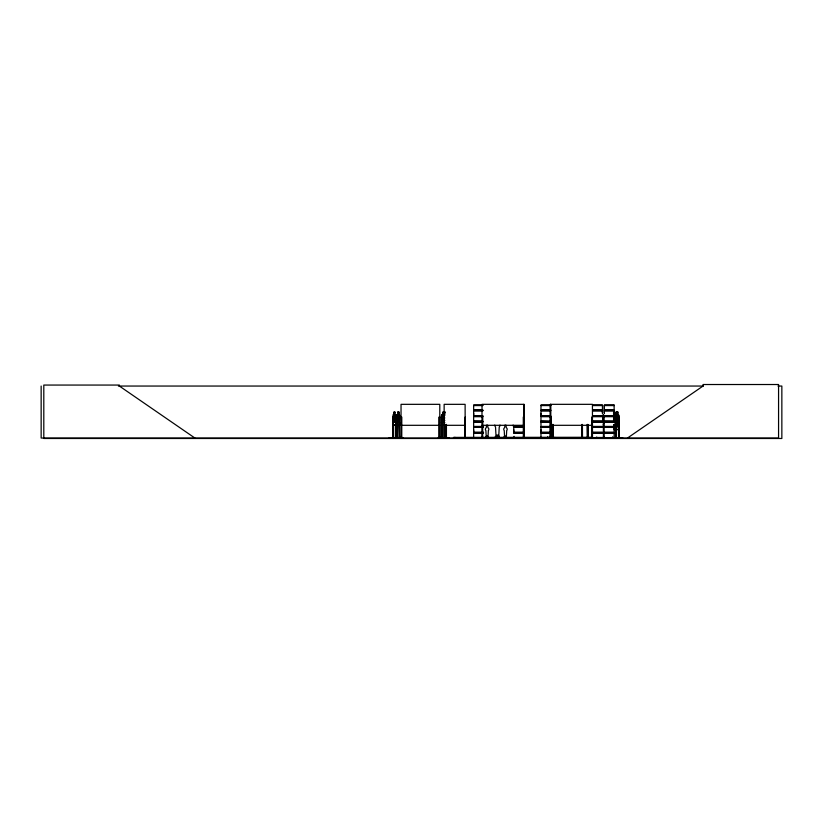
<?xml version="1.0" encoding="UTF-8"?>
<svg xmlns="http://www.w3.org/2000/svg" width="823" height="823" viewBox="0 0 823 823"><rect width="100%" height="100%" fill="white"/><g stroke="black" fill="none" stroke-linecap="round" stroke-linejoin="round"><path stroke-width="1.23" d="M483.461 432.219L473.647 432.219L473.657 429.812M482.803 415.718L473.647 415.718L473.657 413.311M523.407 432.219L513.758 432.219L513.768 429.812M550.618 432.219L540.968 432.219L540.978 429.812M550.618 415.718L540.968 415.718L540.978 413.311M602.436 410.903L602.436 413.311L602.446 410.903L592.632 410.903M614.123 429.812L614.123 427.394L604.319 427.394M520.105 438.031L527.965 437.61L513.83 437.857M527.965 437.641L513.346 438.031M554.815 437.651L554.939 437.394M399.711 422.425L399.381 424.987L399.834 415.492L398.744 414.586M395.657 424.977L396.079 415.471L395.009 414.566M399.855 422.425L399.494 424.987L397.098 424.987L396.881 415.502L397.848 414.586M473.585 421.386L482.813 421.541M473.626 438.031L473.657 433.186L483.461 433.186M497.071 435.501L497.72 435.583L497.071 435.665M592.529 421.448L602.446 421.592M592.601 437.846L602.446 437.846M604.226 421.448L614.143 421.541M618.412 424.987L618.896 422.425M618.855 422.415L618.505 424.987L615.769 424.987L615.481 422.415L616.458 427.075L617.528 427.075L618.104 425.007L617.692 412.004M618.68 427.075L618.299 429.575L618.762 427.075M389.217 437.63L403.249 437.651M392.818 438.031L393.445 414.566M396.511 437.918L396.521 437.28M615.491 424.905L615.892 422.415M618.906 438.031L618.906 437.28M619.061 437.98L619.122 417.076L618.567 417.076L618.557 438.042L619.184 437.28M399.021 414.586L397.2 424.987L396.912 422.415M615.943 437.98L615.511 414.586M399.278 420.347L398.785 422.415L397.879 422.415L397.879 414.669M438.268 437.651L449.42 437.651M444.266 437.98L444.142 417.076M618.217 420.347L617.651 422.415L616.602 422.415L616.046 420.347M615.295 420.347L614.699 422.415L613.588 422.415M544.631 437.98L556.111 438.031M584.063 437.98L579.217 437.99M584.083 437.651L579.269 437.939L590.389 437.651L585.616 437.99M397.19 414.586L396.83 438.042L396.892 437.28M603.238 424.987L604.123 422.425M399.165 437.99L399.165 424.473M399.464 437.28L399.484 438.042L398.744 412.004L397.766 412.004L397.797 414.669M615.707 429.657L615.45 415.502L616.643 414.586M615.316 420.203L615.717 419.246M473.575 437.898L483.471 437.836M481.877 437.641L482.041 404.33L523.994 404.33L524.045 438.042M550.268 404.33L550.309 438.042L550.484 404.33L592.426 404.33L592.488 438.042M595.965 437.651L596.531 437.61M441.55 438.042L441.478 415.502L442.074 414.586M442.095 414.669L441.478 415.502M616.046 415.533L616.571 412.004L617.775 412.004L617.734 414.669M615.882 420.193L616.427 416.664L617.651 416.664M485.673 438.021L488.348 437.62M486.321 437.805L485.621 438.021M488.234 437.62L488.43 436.89L487.761 438.031M495.652 438.021L496.516 438.001L495.148 438.031M496.259 438.021L494.952 438.042L495.23 437.425M499.448 438.001L498.347 438.042M506.587 437.62C505.806 438.196 508.923 437.63 503.995 438.031M504.16 437.805L504.88 438.011L504.314 438.011M506.124 437.898L506.958 438.031M513.583 438.031L514.869 438.001L513.552 437.702L514.087 436.334M516.741 438.031L518.027 438.001L517.595 437.702M516.515 438.031L517.482 437.702M608.948 437.99L622.589 437.651L603.907 437.62L604.504 437.99M486.671 425.1L486.239 427.754A1.749 1.749 0 0 0 485.879 430.501L486.239 437.239L487.988 437.239L488.348 430.501A1.749 1.749 0 0 0 487.988 427.754L487.545 425.1M505.024 425.1L504.592 427.754A1.749 1.749 0 0 0 504.232 430.501L504.592 437.239L506.34 437.239L506.701 430.501A1.749 1.749 0 0 0 506.34 427.754L505.898 425.1M627.476 438.042L703.027 386.049L703.027 384.516L778.568 384.516L778.568 438.042L41.15 438.042L41.15 386.049M487.936 438.031L488.451 438.031M495.693 438.042L495.199 437.702L499.366 437.702M504.674 437.898L504.015 437.805L506.989 438.011M540.948 421.345L550.628 421.592M555.875 437.99L540.948 438.031M118.389 386.049L703.418 386.049M777.992 386.049L781.85 386.049L781.85 438.484L43.804 438.484L43.804 385.061L119.356 385.061L119.356 386.049L194.897 438.042M473.637 405.091L482.813 405.091M540.968 405.091L550.793 405.091M592.622 405.091L602.446 405.091M604.308 405.091L614.143 405.091M482.813 405.286L473.637 405.266L473.657 409.936L482.803 409.936M550.793 405.286L540.968 405.276L540.978 409.936L550.618 409.936M592.622 405.266L602.446 405.266L602.436 409.936L592.632 409.936M473.657 405.574L482.792 405.574M540.978 405.574L550.608 405.574M592.642 405.574L602.436 405.574M614.123 405.574L604.329 405.574L604.329 409.936M473.585 410.266L482.864 410.266M540.906 410.266L550.68 410.266M592.56 410.266L602.508 410.266M604.247 410.266L614.195 410.266M473.585 410.564L482.864 410.564M540.906 410.564L550.68 410.564M592.56 410.564L602.508 410.564M604.247 410.564L614.195 410.564M482.803 410.903L473.647 410.903L473.647 415.718M550.618 410.903L540.968 410.903L540.968 415.718M614.133 410.903L604.319 410.903L604.319 413.311M444.893 412.004L443.144 412.004L443.144 414.586M613.547 412.004L614.812 412.004L614.812 414.586M397.797 412.086L398.785 412.086M443.206 412.086L444.832 412.086M614.771 412.086L613.588 412.086L613.588 414.669L615.563 414.669M616.602 412.086L617.734 412.086M398.63 412.518L398.044 412.518L398.63 413.383M616.797 412.518L617.466 412.518L617.466 413.383L616.797 413.383M393.353 414.566L394.104 414.566M442.002 414.586L443.216 414.586M614.74 414.586L615.583 414.586M617.692 414.586L618.896 415.492L618.423 414.586M393.363 414.648L395.719 414.648M397.118 414.669L399.433 414.669M442.033 414.669L444.832 414.669L444.821 412.004M615.82 414.669L618.485 414.669M399.711 415.492L399.453 414.586L399.659 438.011M615.45 415.502L615.501 438.042L615.439 437.28L616.273 437.28M615.923 415.492L615.522 424.987L613.649 424.987M444.832 415.533L443.268 415.533L443.268 420.347L444.832 420.347M592.632 415.718L602.446 415.718M604.319 415.718L614.133 415.718M473.585 416.057L482.864 416.057M540.906 416.057L550.68 416.057M592.56 416.057L602.508 416.057M604.247 416.057L614.195 416.057M473.585 416.356L482.864 416.356M540.906 416.356L550.68 416.356M592.56 416.356L602.508 416.356M604.247 416.356L614.195 416.356M482.803 416.695L473.647 416.695L473.647 421.335L482.813 421.345M550.618 416.695L540.968 416.695L540.968 421.335L550.628 421.335L540.978 421.211M592.632 416.695L602.446 416.695M604.319 416.695L614.133 416.695M615.45 416.736L618.814 416.736M395.421 417.055L395.945 417.055M401.038 417.076L401.799 417.076L401.768 438.042M439.894 417.076L439.132 417.076L439.06 438.042M465.118 417.076L464.769 438.042L464.728 437.28M482.041 417.076L482.751 417.076L482.669 438.042M550.268 417.076L551.194 417.076L551.266 438.042M592.426 417.076L591.716 417.076L591.799 438.042M604.061 417.076L603.331 417.076L603.434 438.042M615.481 417.076L616.036 417.076M616.653 417.189L617.343 417.189L617.343 418.043M441.54 417.94L444.852 417.94M615.429 417.94L618.814 417.94M615.635 419.246L616.499 419.246M617.569 419.246L618.392 419.246M615.655 419.339L618.371 419.339M617.528 420.193L616.458 420.193L616.458 425.007M617.651 420.347L616.602 420.347L616.602 415.533L617.651 415.533L617.528 425.007M473.657 421.211L482.792 421.211M592.642 421.211L602.436 421.211L592.622 421.335M604.329 421.211L614.123 421.211M604.308 421.335L614.143 421.345M482.813 421.757L473.637 421.767L473.657 426.427L483.461 426.427M550.628 421.767L540.968 421.757L540.978 426.427L550.618 426.427M592.622 421.788L602.446 421.767M604.308 421.767L614.143 421.767M473.657 422.065L482.792 422.065M540.978 422.065L550.608 422.065M592.642 422.065L602.436 422.065M604.329 422.065L614.123 422.065M393.445 424.977L393.065 422.394L393.343 424.977L395.76 424.977M441.478 422.425L442.074 424.987M444.832 422.415L443.268 422.415L442.435 420.347L443.216 412.004M393.363 424.884L395.719 424.884M397.118 424.905L399.433 424.905M442.033 424.905L444.667 424.905M613.66 424.905L615.563 424.905M615.82 424.905L618.402 424.905M441.992 424.987L445.027 424.987M401.038 425.306L439.791 425.306M444.142 425.306L465.118 425.306M482.041 425.306L523.994 425.306M550.484 425.306L592.426 425.306M513.758 426.427L523.407 426.427M592.632 426.427L602.446 426.427M604.319 426.427L614.133 426.427M473.585 426.767L483.533 426.767M513.696 426.767L523.469 426.767M540.906 426.767L550.68 426.767M592.56 426.767L602.508 426.767M604.247 426.767L614.195 426.767M473.585 427.065L483.533 427.065M513.696 427.065L523.469 427.065M540.906 427.065L550.68 427.065M592.56 427.065L602.508 427.065M604.247 427.065L614.195 427.065M483.461 427.394L473.647 427.394L473.647 432.219M523.407 427.394L513.758 427.394L513.758 432.219M550.618 427.394L540.968 427.394L540.968 432.219M592.632 427.394L602.446 427.394M615.625 429.657L618.402 429.657M592.632 432.219L602.446 432.219M604.319 432.219L614.133 432.219L614.133 427.394M473.585 432.548L483.533 432.548M513.696 432.548L523.469 432.548M540.906 432.548L550.68 432.548M592.56 432.548L602.508 432.548M604.247 432.548L614.195 432.548M473.585 432.847L483.533 432.847M513.696 432.847L523.469 432.847M540.906 432.847L550.68 432.847M592.56 432.847L602.508 432.847M604.247 432.847L614.195 432.847M513.758 433.186L523.407 433.186M550.618 433.186L540.968 433.186L540.968 437.836M592.632 433.186L602.446 433.186M604.319 433.186L614.133 433.186L614.133 437.836M504.149 436.89L504.355 437.62M393.373 437.26L392.746 438.031L392.787 417.055L393.312 417.055L393.343 438.031M395.369 437.26L396.007 437.26M396.47 437.28L397.118 437.28M399.104 437.28L399.752 437.28M439.06 437.28L439.976 437.28L439.976 438.042M441.2 437.28L441.992 437.28L441.972 438.042L441.92 417.076L441.251 417.076L441.2 438.042M446.498 437.28L445.706 437.28L445.706 438.042L445.757 424.473M604.123 437.28L603.269 437.28L603.269 438.042M592.488 437.61L602.436 437.702M603.269 437.497L597.148 437.497L597.169 438.042M473.657 437.702L483.451 437.702M540.978 437.702L555.834 437.62M590.389 437.651L585.534 438.042M444.122 438.042L444.142 404.33L465.118 404.33L465.17 438.042L465.077 437.28M485.632 437.908L488.461 437.908L487.772 437.805M603.959 437.28L603.866 438.042L622.6 437.98M488.42 436.89L488.605 438.031M485.837 437.908L485.796 436.89L486.002 437.62M592.642 437.99L592.509 437.28L453.535 437.394L453.535 438.042M524.169 437.98L524.179 417.076L523.284 417.076L523.366 438.042M441.807 438.031L441.714 422.004M441.467 437.98L441.272 437.28M612.662 437.98L612.621 437.28M603.208 414.586L604.123 415.492L604.144 438.042M603.177 414.669L604.041 415.533M395.966 437.98L395.647 414.566M614.699 414.669L615.295 415.533L615.275 427.086M617.528 419.339L618.104 420.193M615.491 414.669L615.892 415.533M618.31 419.246L618.762 420.193M618.299 419.339L618.68 420.193M393.96 414.566L395.842 424.329M615.697 438.001L615.727 417.076M618.814 415.492L618.773 438.042M616.684 412.086L616.684 414.669M616.201 429.411L616.242 438.042M616.036 429.411L616.077 438.042M614.74 412.004L614.771 414.669M613.619 412.004L613.66 414.669M612.981 437.28L613.012 438.042M612.765 437.28L612.775 438.042M604.329 410.903L604.329 413.311M602.745 415.533L602.745 420.347M596.973 437.28L597.004 438.042M596.459 437.28L596.552 438.042L596.274 437.28M592.015 437.394L592.015 438.042M591.634 437.28L591.634 438.042M590.935 437.394L590.935 438.042M587.951 424.473L587.941 438.042M587.787 424.473L587.787 438.042M587.673 437.28L587.673 438.042M587.396 424.473L587.509 438.042M587.221 424.473L587.324 438.042M587.159 437.28L587.159 438.042M582.427 424.473L582.489 438.042M582.262 424.473L582.324 438.042M582.139 437.28L582.17 438.042M581.974 437.28L581.954 438.042M581.861 424.473L581.799 438.042M581.635 437.28L581.635 438.042M553.848 437.394L553.848 438.042M553.54 437.394L553.447 438.042M553.107 424.473L553.077 438.042M552.912 424.473L552.974 438.042M552.799 437.28L552.809 438.042M552.593 424.473L552.675 438.042M552.408 424.473L552.531 438.042M552.346 437.28L552.346 438.042M551.019 417.076L551.009 438.042M550.741 404.33L550.731 438.042M550.546 417.076L550.536 438.042M548.139 437.497L548.139 438.042M548.077 437.28L547.943 438.042M547.799 437.28L547.768 438.042M547.686 437.28L547.665 438.042M547.511 438.042L547.408 437.28L547.377 438.042M523.901 404.33L523.891 438.042M523.202 437.28L523.202 438.042M505.878 437.62L505.878 436.087L505.075 436.087L505.075 437.62M504.16 436.89L504.036 437.805M497.997 437.425L497.997 435.13L496.794 435.13L496.794 437.425M495.713 437.425L495.415 436.334L495.302 437.702M487.525 437.62L487.525 436.087L486.722 436.087L486.722 437.62M482.834 437.28L482.813 438.042M482.124 437.28L482.124 438.042M481.28 437.394L481.28 438.042M455.057 437.394L455.057 438.042M454.749 437.394L454.749 438.042M446.426 424.473L446.436 438.042M446.405 437.28L446.272 438.042M446.22 424.473L446.138 438.042M445.973 424.473L445.922 438.042M439.791 438.042L439.791 404.33L401.038 404.33L401.038 438.042M439.708 437.28L439.688 438.042M439.235 417.076L439.328 438.042M401.871 438.042L401.871 437.28L400.966 437.28L400.966 438.042M401.603 437.28L401.593 438.042M401.233 437.28L401.243 438.042M398.826 412.004L398.785 414.669M397.077 438.042L397.046 417.076L396.532 417.076L396.686 438.042M395.678 417.055L395.75 438.031L395.647 437.26M395.421 424.452L395.39 438.031M394.135 412.066L393.641 420.327L394.135 422.394L395.061 422.394L395.091 411.984L394.022 411.984L394.052 414.648M393.137 415.492L393.116 422.405M393.116 437.26L393.147 438.031M513.881 426.931A2.623 2.623 0 0 1 513.12 425.069M500.003 425.069A2.623 2.623 0 0 1 499.242 426.931L498.697 437.034L496.074 437.034L495.528 426.931A2.623 2.623 0 0 1 494.767 425.069M614.143 405.266L604.308 405.276L604.319 409.936L614.133 409.936L614.133 405.286M394.896 412.498L394.299 413.362L394.896 412.498M444.554 412.518L443.546 412.518L443.546 413.383L444.554 413.383L444.554 412.518M614.493 412.518L613.783 412.518L613.783 413.383L614.493 413.383L614.493 412.518M395.061 415.512L394.135 415.512L394.135 420.327L395.061 420.327L395.061 415.512M398.785 415.533L397.879 415.533L397.879 420.347L398.785 420.347L398.785 415.533M614.699 415.533L613.588 415.533L613.588 420.347L614.699 420.347L614.699 415.533M499.366 436.334L499.201 437.702L499.366 436.334M612.405 438.042L612.405 437.28L612.374 438.042"/></g></svg>
